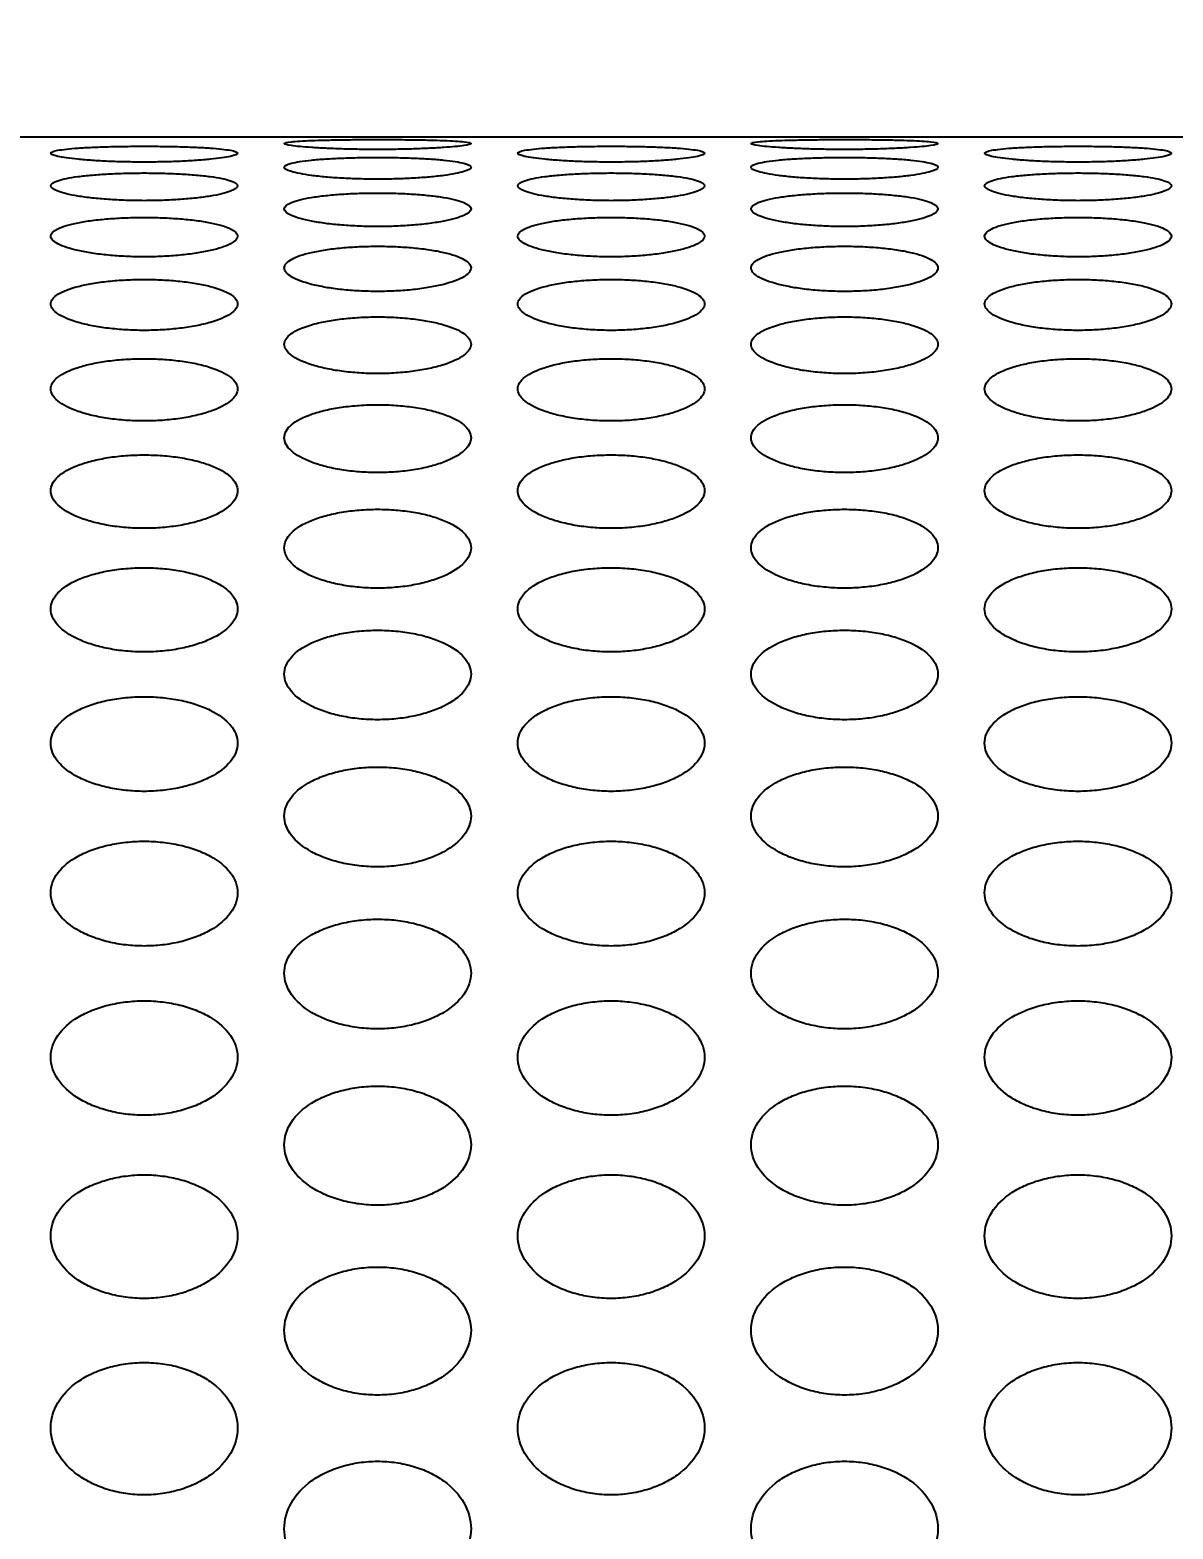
# Model space of a CAD drawing. Header units: millimetres. Extents: x 324 to 7054, y -67 to 2159.
# Drawn here: x 1625.1 to 1674.1, y 1643.4 to 1707.6 of the extents above; entities that cross this region are included whole.
import ezdxf

# ---------------------------------------------------------------- set-up
doc = ezdxf.new("R2010")
doc.units = ezdxf.units.MM
doc.header["$LTSCALE"] = 153.67
doc.header["$PDMODE"] = 3
doc.header["$PDSIZE"] = 8
doc.layers.get('0').update_dxf_attribs({"linetype": 'CONTINUOUS'})
doc.layers.get('Defpoints').update_dxf_attribs({"linetype": 'CONTINUOUS'})
doc.layers.add('02___PRT_ALL_AXES', color=7, linetype='CONTINUOUS')
doc.styles.get("Standard").update_dxf_attribs({"font": 'times.ttf'})
doc.dimstyles.new('DIMSTYLE_1', dxfattribs={"dimtxt": 17.5, "dimasz": 17.5, "dimexe": 1.5, "dimexo": 1, "dimgap": 0.875, "dimtad": 1, "dimdsep": 46, "dimtxsty": 'Standard', "dimblk": '_FILLED', "dimblk1": '_FILLED', "dimblk2": '_FILLED', "dimcen": 0.09, "dimazin": 2, "dimtp": 0.01, "dimtm": 0.01, "dimtfac": 1, "dimtofl": 0, "dimtmove": 0, "dimatfit": 3, "dimldrblk": '_FILLED', "dimfxl": 1, "dimtolj": 1, "dimarcsym": 0})

# ---------------------------------------------------------------- blocks, each defined once
blk = doc.blocks.new('_FILLED')
at = {"color": 0, "linetype": 'ByBlock'}
blk.add_solid([(0, 0), (-1, 0.2143), (-1, -0.2143)], dxfattribs=at)
blk = doc.blocks.new('*D120')
at = {"color": 0, "linetype": 'Continuous', "lineweight": -2}
for p, q in [((1369.035, 1676.977), (1369.035, 1766.5)), ((2043.035, 1646.977), (2043.035, 1766.5)), ((1386.535, 1765), (2025.535, 1765))]:
    blk.add_line(p, q, dxfattribs=at)
at = {"layer": 'Defpoints', "color": 0}
for p in [(2043.035, 1765), (1369.035, 1675.977), (2043.035, 1645.977)]:
    blk.add_point(p, dxfattribs=at)
at = {"color": 0, "linetype": 'ByBlock', "lineweight": -2, "xscale": 17.5, "yscale": 17.5, "zscale": 17.5, "rotation": 180}
blk.add_blockref('_FILLED', (1369.035, 1765), dxfattribs=at)
at = {"color": 0, "linetype": 'ByBlock', "lineweight": -2, "xscale": 17.5, "yscale": 17.5, "zscale": 17.5}
blk.add_blockref('_FILLED', (2043.035, 1765), dxfattribs=at)
at = {"color": 0, "insert": (1725, 1789.208), "char_height": 17.5, "attachment_point": 2, "line_spacing_factor": 0.9}
blk.add_mtext('\\A1;\\A1;675', dxfattribs=at)

msp = doc.modelspace()

# ---------------------------------------------------------------- linework, layer by layer
at = {"linetype": 'Continuous'}
msp.add_line((2024.76484, 1702.97699), (1484.30467, 1702.97699), dxfattribs=at)
at = {"layer": '02___PRT_ALL_AXES', "linetype": 'Continuous'}
for points in [[(1630.03476, 1701.91575), (1629.76893, 1701.91578), (1629.24531, 1701.92129), (1628.48961, 1701.9456), (1627.79947, 1701.98394), (1626.98616, 1702.05153), (1626.24385, 1702.15941), (1625.9302, 1702.3), (1626.24394, 1702.42642), (1626.98437, 1702.5066), (1627.79615, 1702.55206), (1628.48659, 1702.5765), (1629.24381, 1702.59139), (1629.76846, 1702.5947), (1630.03476, 1702.59472)], [(1630.03476, 1702.59472), (1630.30058, 1702.5947), (1630.8242, 1702.5914), (1631.5799, 1702.57657), (1632.27004, 1702.55221), (1633.08335, 1702.50676), (1633.82566, 1702.42652), (1634.13932, 1702.29974), (1633.82557, 1702.15951), (1633.08514, 1702.05175), (1632.27336, 1701.98417), (1631.58292, 1701.94572), (1630.8257, 1701.92131), (1630.30105, 1701.91578), (1630.03476, 1701.91575)], [(1640.03476, 1702.45674), (1639.76893, 1702.45676), (1639.24531, 1702.46063), (1638.48961, 1702.47761), (1637.79947, 1702.50423), (1636.98616, 1702.55067), (1636.24385, 1702.62335), (1635.9302, 1702.71388), (1636.24394, 1702.79035), (1636.98437, 1702.83531), (1637.79615, 1702.85958), (1638.48659, 1702.87222), (1639.24381, 1702.87974), (1639.76846, 1702.88139), (1640.03476, 1702.8814)], [(1640.03476, 1702.8814), (1640.30058, 1702.88139), (1640.8242, 1702.87975), (1641.5799, 1702.87226), (1642.27004, 1702.85966), (1643.08335, 1702.8354), (1643.82566, 1702.79042), (1644.13932, 1702.71372), (1643.82557, 1702.62342), (1643.08514, 1702.55082), (1642.27336, 1702.50439), (1641.58292, 1702.47769), (1640.8257, 1702.46064), (1640.30105, 1702.45676), (1640.03476, 1702.45674)], [(1650.03476, 1701.91575), (1649.76893, 1701.91578), (1649.24531, 1701.92129), (1648.48961, 1701.9456), (1647.79947, 1701.98394), (1646.98616, 1702.05153), (1646.24385, 1702.15941), (1645.9302, 1702.3), (1646.24394, 1702.42642), (1646.98437, 1702.5066), (1647.79615, 1702.55206), (1648.48659, 1702.5765), (1649.24381, 1702.59139), (1649.76846, 1702.5947), (1650.03476, 1702.59472)], [(1650.03476, 1702.59472), (1650.30058, 1702.5947), (1650.8242, 1702.5914), (1651.5799, 1702.57657), (1652.27004, 1702.55221), (1653.08335, 1702.50676), (1653.82566, 1702.42652), (1654.13932, 1702.29974), (1653.82557, 1702.15951), (1653.08514, 1702.05175), (1652.27336, 1701.98417), (1651.58292, 1701.94572), (1650.8257, 1701.92131), (1650.30105, 1701.91578), (1650.03476, 1701.91575)], [(1660.03476, 1702.45674), (1659.76893, 1702.45676), (1659.24531, 1702.46063), (1658.48961, 1702.47761), (1657.79947, 1702.50423), (1656.98616, 1702.55067), (1656.24385, 1702.62335), (1655.9302, 1702.71388), (1656.24394, 1702.79035), (1656.98437, 1702.83531), (1657.79615, 1702.85958), (1658.48659, 1702.87222), (1659.24381, 1702.87974), (1659.76846, 1702.88139), (1660.03476, 1702.8814)], [(1660.03476, 1702.8814), (1660.30058, 1702.88139), (1660.8242, 1702.87975), (1661.5799, 1702.87226), (1662.27004, 1702.85966), (1663.08335, 1702.8354), (1663.82566, 1702.79042), (1664.13932, 1702.71372), (1663.82557, 1702.62342), (1663.08514, 1702.55082), (1662.27336, 1702.50439), (1661.58292, 1702.47769), (1660.8257, 1702.46064), (1660.30105, 1702.45676), (1660.03476, 1702.45674)], [(1670.03476, 1701.91575), (1669.76893, 1701.91578), (1669.24531, 1701.92129), (1668.48961, 1701.9456), (1667.79947, 1701.98394), (1666.98616, 1702.05153), (1666.24385, 1702.15941), (1665.9302, 1702.3), (1666.24394, 1702.42642), (1666.98437, 1702.5066), (1667.79615, 1702.55206), (1668.48659, 1702.5765), (1669.24381, 1702.59139), (1669.76846, 1702.5947), (1670.03476, 1702.59472)], [(1670.03476, 1702.59472), (1670.30058, 1702.5947), (1670.8242, 1702.5914), (1671.5799, 1702.57657), (1672.27004, 1702.55221), (1673.08335, 1702.50676), (1673.82566, 1702.42652), (1674.13932, 1702.29974), (1673.82557, 1702.15951), (1673.08514, 1702.05175), (1672.27336, 1701.98417), (1671.58292, 1701.94572), (1670.8257, 1701.92131), (1670.30105, 1701.91578), (1670.03476, 1701.91575)], [(1640.03476, 1701.18463), (1639.76893, 1701.18468), (1639.24531, 1701.19183), (1638.48961, 1701.22343), (1637.79947, 1701.27346), (1636.98616, 1701.36213), (1636.24385, 1701.5051), (1635.9302, 1701.6956), (1636.24394, 1701.87185), (1636.98437, 1701.98718), (1637.79615, 1702.05379), (1638.48659, 1702.08999), (1639.24381, 1702.11224), (1639.76846, 1702.1172), (1640.03476, 1702.11723)], [(1640.03476, 1702.11723), (1640.30058, 1702.1172), (1640.8242, 1702.11226), (1641.5799, 1702.0901), (1642.27004, 1702.05401), (1643.08335, 1701.98741), (1643.82566, 1701.87199), (1644.13932, 1701.69525), (1643.82557, 1701.50524), (1643.08514, 1701.36242), (1642.27336, 1701.27376), (1641.58292, 1701.22359), (1640.8257, 1701.19186), (1640.30105, 1701.18468), (1640.03476, 1701.18463)], [(1660.03476, 1701.18463), (1659.76893, 1701.18468), (1659.24531, 1701.19183), (1658.48961, 1701.22343), (1657.79947, 1701.27346), (1656.98616, 1701.36213), (1656.24385, 1701.5051), (1655.9302, 1701.6956), (1656.24394, 1701.87185), (1656.98437, 1701.98718), (1657.79615, 1702.05379), (1658.48659, 1702.08999), (1659.24381, 1702.11224), (1659.76846, 1702.1172), (1660.03476, 1702.11723)], [(1660.03476, 1702.11723), (1660.30058, 1702.1172), (1660.8242, 1702.11226), (1661.5799, 1702.0901), (1662.27004, 1702.05401), (1663.08335, 1701.98741), (1663.82566, 1701.87199), (1664.13932, 1701.69525), (1663.82557, 1701.50524), (1663.08514, 1701.36242), (1662.27336, 1701.27376), (1661.58292, 1701.22359), (1660.8257, 1701.19186), (1660.30105, 1701.18468), (1660.03476, 1701.18463)], [(1630.03476, 1700.26413), (1629.76893, 1700.26419), (1629.24531, 1700.27297), (1628.48961, 1700.31183), (1627.79947, 1700.3735), (1626.98616, 1700.48316), (1626.24385, 1700.66108), (1625.9302, 1700.90131), (1626.24394, 1701.1272), (1626.98437, 1701.27756), (1627.79615, 1701.36526), (1628.48659, 1701.41319), (1629.24381, 1701.44277), (1629.76846, 1701.44938), (1630.03476, 1701.44942)], [(1630.03476, 1701.44942), (1630.30058, 1701.44938), (1630.8242, 1701.44279), (1631.5799, 1701.41334), (1632.27004, 1701.36555), (1633.08335, 1701.27786), (1633.82566, 1701.12738), (1634.13932, 1700.90086), (1633.82557, 1700.66126), (1633.08514, 1700.48353), (1632.27336, 1700.37387), (1631.58292, 1700.31202), (1630.8257, 1700.273), (1630.30105, 1700.26419), (1630.03476, 1700.26413)], [(1650.03476, 1700.26413), (1649.76893, 1700.26419), (1649.24531, 1700.27297), (1648.48961, 1700.31183), (1647.79947, 1700.3735), (1646.98616, 1700.48316), (1646.24385, 1700.66108), (1645.9302, 1700.90131), (1646.24394, 1701.1272), (1646.98437, 1701.27756), (1647.79615, 1701.36526), (1648.48659, 1701.41319), (1649.24381, 1701.44277), (1649.76846, 1701.44938), (1650.03476, 1701.44942)], [(1650.03476, 1701.44942), (1650.30058, 1701.44938), (1650.8242, 1701.44279), (1651.5799, 1701.41334), (1652.27004, 1701.36555), (1653.08335, 1701.27786), (1653.82566, 1701.12738), (1654.13932, 1700.90086), (1653.82557, 1700.66126), (1653.08514, 1700.48353), (1652.27336, 1700.37387), (1651.58292, 1700.31202), (1650.8257, 1700.273), (1650.30105, 1700.26419), (1650.03476, 1700.26413)], [(1670.03476, 1700.26413), (1669.76893, 1700.26419), (1669.24531, 1700.27297), (1668.48961, 1700.31183), (1667.79947, 1700.3735), (1666.98616, 1700.48316), (1666.24385, 1700.66108), (1665.9302, 1700.90131), (1666.24394, 1701.1272), (1666.98437, 1701.27756), (1667.79615, 1701.36526), (1668.48659, 1701.41319), (1669.24381, 1701.44277), (1669.76846, 1701.44938), (1670.03476, 1701.44942)], [(1670.03476, 1701.44942), (1670.30058, 1701.44938), (1670.8242, 1701.44279), (1671.5799, 1701.41334), (1672.27004, 1701.36555), (1673.08335, 1701.27786), (1673.82566, 1701.12738), (1674.13932, 1700.90086), (1673.82557, 1700.66126), (1673.08514, 1700.48353), (1672.27336, 1700.37387), (1671.58292, 1700.31202), (1670.8257, 1700.273), (1670.30105, 1700.26419), (1670.03476, 1700.26413)], [(1640.03476, 1699.15515), (1639.76893, 1699.15522), (1639.24531, 1699.16563), (1638.48961, 1699.21171), (1637.79947, 1699.28496), (1636.98616, 1699.4155), (1636.24385, 1699.62819), (1635.9302, 1699.9179), (1636.24394, 1700.19322), (1636.98437, 1700.37846), (1637.79615, 1700.48715), (1638.48659, 1700.54677), (1639.24381, 1700.58365), (1639.76846, 1700.5919), (1640.03476, 1700.59195)], [(1640.03476, 1700.59195), (1640.30058, 1700.5919), (1640.8242, 1700.58368), (1641.5799, 1700.54695), (1642.27004, 1700.48751), (1643.08335, 1700.37883), (1643.82566, 1700.19344), (1644.13932, 1699.91736), (1643.82557, 1699.62841), (1643.08514, 1699.41594), (1642.27336, 1699.2854), (1641.58292, 1699.21194), (1640.8257, 1699.16567), (1640.30105, 1699.15522), (1640.03476, 1699.15515)], [(1660.03476, 1699.15515), (1659.76893, 1699.15522), (1659.24531, 1699.16563), (1658.48961, 1699.21171), (1657.79947, 1699.28496), (1656.98616, 1699.4155), (1656.24385, 1699.62819), (1655.9302, 1699.9179), (1656.24394, 1700.19322), (1656.98437, 1700.37846), (1657.79615, 1700.48715), (1658.48659, 1700.54677), (1659.24381, 1700.58365), (1659.76846, 1700.5919), (1660.03476, 1700.59195)], [(1660.03476, 1700.59195), (1660.30058, 1700.5919), (1660.8242, 1700.58368), (1661.5799, 1700.54695), (1662.27004, 1700.48751), (1663.08335, 1700.37883), (1663.82566, 1700.19344), (1664.13932, 1699.91736), (1663.82557, 1699.62841), (1663.08514, 1699.41594), (1662.27336, 1699.2854), (1661.58292, 1699.21194), (1660.8257, 1699.16567), (1660.30105, 1699.15522), (1660.03476, 1699.15515)], [(1630.03476, 1697.85882), (1629.76893, 1697.8589), (1629.24531, 1697.87092), (1628.48961, 1697.92418), (1627.79947, 1698.00893), (1626.98616, 1698.16022), (1626.24385, 1698.40747), (1625.9302, 1698.74637), (1626.24394, 1699.07084), (1626.98437, 1699.29078), (1627.79615, 1699.42035), (1628.48659, 1699.49159), (1629.24381, 1699.53574), (1629.76846, 1699.54562), (1630.03476, 1699.54569)], [(1630.03476, 1699.54569), (1630.30058, 1699.54562), (1630.8242, 1699.53578), (1631.5799, 1699.49181), (1632.27004, 1699.42078), (1633.08335, 1699.29122), (1633.82566, 1699.0711), (1634.13932, 1698.74574), (1633.82557, 1698.40773), (1633.08514, 1698.16073), (1632.27336, 1698.00945), (1631.58292, 1697.92445), (1630.8257, 1697.87096), (1630.30105, 1697.8589), (1630.03476, 1697.85882)], [(1650.03476, 1697.85882), (1649.76893, 1697.8589), (1649.24531, 1697.87092), (1648.48961, 1697.92418), (1647.79947, 1698.00893), (1646.98616, 1698.16022), (1646.24385, 1698.40747), (1645.9302, 1698.74637), (1646.24394, 1699.07084), (1646.98437, 1699.29078), (1647.79615, 1699.42035), (1648.48659, 1699.49159), (1649.24381, 1699.53574), (1649.76846, 1699.54562), (1650.03476, 1699.54569)], [(1650.03476, 1699.54569), (1650.30058, 1699.54562), (1650.8242, 1699.53578), (1651.5799, 1699.49181), (1652.27004, 1699.42078), (1653.08335, 1699.29122), (1653.82566, 1699.0711), (1654.13932, 1698.74574), (1653.82557, 1698.40773), (1653.08514, 1698.16073), (1652.27336, 1698.00945), (1651.58292, 1697.92445), (1650.8257, 1697.87096), (1650.30105, 1697.8589), (1650.03476, 1697.85882)], [(1670.03476, 1697.85882), (1669.76893, 1697.8589), (1669.24531, 1697.87092), (1668.48961, 1697.92418), (1667.79947, 1698.00893), (1666.98616, 1698.16022), (1666.24385, 1698.40747), (1665.9302, 1698.74637), (1666.24394, 1699.07084), (1666.98437, 1699.29078), (1667.79615, 1699.42035), (1668.48659, 1699.49159), (1669.24381, 1699.53574), (1669.76846, 1699.54562), (1670.03476, 1699.54569)], [(1670.03476, 1699.54569), (1670.30058, 1699.54562), (1670.8242, 1699.53578), (1671.5799, 1699.49181), (1672.27004, 1699.42078), (1673.08335, 1699.29122), (1673.82566, 1699.0711), (1674.13932, 1698.74574), (1673.82557, 1698.40773), (1673.08514, 1698.16073), (1672.27336, 1698.00945), (1671.58292, 1697.92445), (1670.8257, 1697.87096), (1670.30105, 1697.8589), (1670.03476, 1697.85882)], [(1640.03476, 1696.37642), (1639.76893, 1696.37651), (1639.24531, 1696.39014), (1638.48961, 1696.45052), (1637.79947, 1696.54669), (1636.98616, 1696.71858), (1636.24385, 1697.00013), (1635.9302, 1697.38789), (1636.24394, 1697.76118), (1636.98437, 1698.01559), (1637.79615, 1698.16592), (1638.48659, 1698.24872), (1639.24381, 1698.30009), (1639.76846, 1698.3116), (1640.03476, 1698.31167)], [(1640.03476, 1698.31167), (1640.30058, 1698.31159), (1640.8242, 1698.30013), (1641.5799, 1698.24897), (1642.27004, 1698.16643), (1643.08335, 1698.01611), (1643.82566, 1697.76148), (1644.13932, 1697.38717), (1643.82557, 1697.00043), (1643.08514, 1696.71915), (1642.27336, 1696.54727), (1641.58292, 1696.45082), (1640.8257, 1696.39019), (1640.30105, 1696.37651), (1640.03476, 1696.37642)], [(1660.03476, 1696.37642), (1659.76893, 1696.37651), (1659.24531, 1696.39014), (1658.48961, 1696.45052), (1657.79947, 1696.54669), (1656.98616, 1696.71858), (1656.24385, 1697.00013), (1655.9302, 1697.38789), (1656.24394, 1697.76118), (1656.98437, 1698.01559), (1657.79615, 1698.16592), (1658.48659, 1698.24872), (1659.24381, 1698.30009), (1659.76846, 1698.3116), (1660.03476, 1698.31167)], [(1660.03476, 1698.31167), (1660.30058, 1698.31159), (1660.8242, 1698.30013), (1661.5799, 1698.24897), (1662.27004, 1698.16643), (1663.08335, 1698.01611), (1663.82566, 1697.76148), (1664.13932, 1697.38717), (1663.82557, 1697.00043), (1663.08514, 1696.71915), (1662.27336, 1696.54727), (1661.58292, 1696.45082), (1660.8257, 1696.39019), (1660.30105, 1696.37651), (1660.03476, 1696.37642)], [(1630.03476, 1694.70944), (1629.76893, 1694.70955), (1629.24531, 1694.72476), (1628.48961, 1694.79221), (1627.79947, 1694.8997), (1626.98616, 1695.09202), (1626.24385, 1695.4076), (1625.9302, 1695.84382), (1626.24394, 1696.26556), (1626.98437, 1696.55419), (1627.79615, 1696.72513), (1628.48659, 1696.81939), (1629.24381, 1696.87793), (1629.76846, 1696.89105), (1630.03476, 1696.89114)], [(1630.03476, 1696.89114), (1630.30058, 1696.89105), (1630.8242, 1696.87798), (1631.5799, 1696.81968), (1632.27004, 1696.7257), (1633.08335, 1696.55477), (1633.82566, 1696.26589), (1634.13932, 1695.84301), (1633.82557, 1695.40793), (1633.08514, 1695.09266), (1632.27336, 1694.90035), (1631.58292, 1694.79254), (1630.8257, 1694.72481), (1630.30105, 1694.70954), (1630.03476, 1694.70944)], [(1650.03476, 1694.70944), (1649.76893, 1694.70955), (1649.24531, 1694.72476), (1648.48961, 1694.79221), (1647.79947, 1694.8997), (1646.98616, 1695.09202), (1646.24385, 1695.4076), (1645.9302, 1695.84382), (1646.24394, 1696.26556), (1646.98437, 1696.55419), (1647.79615, 1696.72513), (1648.48659, 1696.81939), (1649.24381, 1696.87793), (1649.76846, 1696.89105), (1650.03476, 1696.89114)], [(1650.03476, 1696.89114), (1650.30058, 1696.89105), (1650.8242, 1696.87798), (1651.5799, 1696.81968), (1652.27004, 1696.7257), (1653.08335, 1696.55477), (1653.82566, 1696.26589), (1654.13932, 1695.84301), (1653.82557, 1695.40793), (1653.08514, 1695.09266), (1652.27336, 1694.90035), (1651.58292, 1694.79254), (1650.8257, 1694.72481), (1650.30105, 1694.70954), (1650.03476, 1694.70944)], [(1670.03476, 1694.70944), (1669.76893, 1694.70955), (1669.24531, 1694.72476), (1668.48961, 1694.79221), (1667.79947, 1694.8997), (1666.98616, 1695.09202), (1666.24385, 1695.4076), (1665.9302, 1695.84382), (1666.24394, 1696.26556), (1666.98437, 1696.55419), (1667.79615, 1696.72513), (1668.48659, 1696.81939), (1669.24381, 1696.87793), (1669.76846, 1696.89105), (1670.03476, 1696.89114)], [(1670.03476, 1696.89114), (1670.30058, 1696.89105), (1670.8242, 1696.87798), (1671.5799, 1696.81968), (1672.27004, 1696.7257), (1673.08335, 1696.55477), (1673.82566, 1696.26589), (1674.13932, 1695.84301), (1673.82557, 1695.40793), (1673.08514, 1695.09266), (1672.27336, 1694.90035), (1671.58292, 1694.79254), (1670.8257, 1694.72481), (1670.30105, 1694.70954), (1670.03476, 1694.70944)], [(1640.03476, 1692.85956), (1639.76893, 1692.85967), (1639.24531, 1692.87646), (1638.48961, 1692.9509), (1637.79947, 1693.06961), (1636.98616, 1693.28216), (1636.24385, 1693.63145), (1635.9302, 1694.11571), (1636.24394, 1694.58547), (1636.98437, 1694.90804), (1637.79615, 1695.0994), (1638.48659, 1695.20504), (1639.24381, 1695.2707), (1639.76846, 1695.28542), (1640.03476, 1695.28551)], [(1640.03476, 1695.28551), (1640.30058, 1695.28541), (1640.8242, 1695.27075), (1641.5799, 1695.20537), (1642.27004, 1695.10005), (1643.08335, 1694.90868), (1643.82566, 1694.58584), (1644.13932, 1694.1148), (1643.82557, 1693.63182), (1643.08514, 1693.28287), (1642.27336, 1693.07033), (1641.58292, 1692.95127), (1640.8257, 1692.87652), (1640.30105, 1692.85967), (1640.03476, 1692.85956)], [(1660.03476, 1692.85956), (1659.76893, 1692.85967), (1659.24531, 1692.87646), (1658.48961, 1692.9509), (1657.79947, 1693.06961), (1656.98616, 1693.28216), (1656.24385, 1693.63145), (1655.9302, 1694.11571), (1656.24394, 1694.58547), (1656.98437, 1694.90804), (1657.79615, 1695.0994), (1658.48659, 1695.20504), (1659.24381, 1695.2707), (1659.76846, 1695.28542), (1660.03476, 1695.28551)], [(1660.03476, 1695.28551), (1660.30058, 1695.28541), (1660.8242, 1695.27075), (1661.5799, 1695.20537), (1662.27004, 1695.10005), (1663.08335, 1694.90868), (1663.82566, 1694.58584), (1664.13932, 1694.1148), (1663.82557, 1693.63182), (1663.08514, 1693.28287), (1662.27336, 1693.07033), (1661.58292, 1692.95127), (1660.8257, 1692.87652), (1660.30105, 1692.85967), (1660.03476, 1692.85956)], [(1630.03476, 1690.82861), (1629.76893, 1690.82874), (1629.24531, 1690.84708), (1628.48961, 1690.92845), (1627.79947, 1691.05825), (1626.98616, 1691.29082), (1626.24385, 1691.67347), (1625.9302, 1692.20528), (1626.24394, 1692.72259), (1626.98437, 1693.07877), (1627.79615, 1693.29038), (1628.48659, 1693.40729), (1629.24381, 1693.47999), (1629.76846, 1693.49629), (1630.03476, 1693.4964)], [(1630.03476, 1693.4964), (1630.30058, 1693.49629), (1630.8242, 1693.48005), (1631.5799, 1693.40765), (1632.27004, 1693.29109), (1633.08335, 1693.07949), (1633.82566, 1692.723), (1634.13932, 1692.20428), (1633.82557, 1691.67388), (1633.08514, 1691.2916), (1632.27336, 1691.05904), (1631.58292, 1690.92885), (1630.8257, 1690.84715), (1630.30105, 1690.82873), (1630.03476, 1690.82861)], [(1650.03476, 1690.82861), (1649.76893, 1690.82874), (1649.24531, 1690.84708), (1648.48961, 1690.92845), (1647.79947, 1691.05825), (1646.98616, 1691.29082), (1646.24385, 1691.67347), (1645.9302, 1692.20528), (1646.24394, 1692.72259), (1646.98437, 1693.07877), (1647.79615, 1693.29038), (1648.48659, 1693.40729), (1649.24381, 1693.47999), (1649.76846, 1693.49629), (1650.03476, 1693.4964)], [(1650.03476, 1693.4964), (1650.30058, 1693.49629), (1650.8242, 1693.48005), (1651.5799, 1693.40765), (1652.27004, 1693.29109), (1653.08335, 1693.07949), (1653.82566, 1692.723), (1654.13932, 1692.20428), (1653.82557, 1691.67388), (1653.08514, 1691.2916), (1652.27336, 1691.05904), (1651.58292, 1690.92885), (1650.8257, 1690.84715), (1650.30105, 1690.82873), (1650.03476, 1690.82861)], [(1670.03476, 1690.82861), (1669.76893, 1690.82874), (1669.24531, 1690.84708), (1668.48961, 1690.92845), (1667.79947, 1691.05825), (1666.98616, 1691.29082), (1666.24385, 1691.67347), (1665.9302, 1692.20528), (1666.24394, 1692.72259), (1666.98437, 1693.07877), (1667.79615, 1693.29038), (1668.48659, 1693.40729), (1669.24381, 1693.47999), (1669.76846, 1693.49629), (1670.03476, 1693.4964)], [(1670.03476, 1693.4964), (1670.30058, 1693.49629), (1670.8242, 1693.48005), (1671.5799, 1693.40765), (1672.27004, 1693.29109), (1673.08335, 1693.07949), (1673.82566, 1692.723), (1674.13932, 1692.20428), (1673.82557, 1691.67388), (1673.08514, 1691.2916), (1672.27336, 1691.05904), (1671.58292, 1690.92885), (1670.8257, 1690.84715), (1670.30105, 1690.82873), (1670.03476, 1690.82861)], [(1640.03476, 1688.61864), (1639.76893, 1688.61878), (1639.24531, 1688.63866), (1638.48961, 1688.72687), (1637.79947, 1688.86764), (1636.98616, 1689.11999), (1636.24385, 1689.53563), (1635.9302, 1690.11444), (1636.24394, 1690.6788), (1636.98437, 1691.06823), (1637.79615, 1691.29987), (1638.48659, 1691.42793), (1639.24381, 1691.5076), (1639.76846, 1691.52547), (1640.03476, 1691.52559)], [(1640.03476, 1691.52559), (1640.30058, 1691.52547), (1640.8242, 1691.50767), (1641.5799, 1691.42832), (1642.27004, 1691.30064), (1643.08335, 1691.06901), (1643.82566, 1690.67924), (1644.13932, 1690.11336), (1643.82557, 1689.53607), (1643.08514, 1689.12084), (1642.27336, 1688.86849), (1641.58292, 1688.72731), (1640.8257, 1688.63873), (1640.30105, 1688.61877), (1640.03476, 1688.61864)], [(1660.03476, 1688.61864), (1659.76893, 1688.61878), (1659.24531, 1688.63866), (1658.48961, 1688.72687), (1657.79947, 1688.86764), (1656.98616, 1689.11999), (1656.24385, 1689.53563), (1655.9302, 1690.11444), (1656.24394, 1690.6788), (1656.98437, 1691.06823), (1657.79615, 1691.29987), (1658.48659, 1691.42793), (1659.24381, 1691.5076), (1659.76846, 1691.52547), (1660.03476, 1691.52559)], [(1660.03476, 1691.52559), (1660.30058, 1691.52547), (1660.8242, 1691.50767), (1661.5799, 1691.42832), (1662.27004, 1691.30064), (1663.08335, 1691.06901), (1663.82566, 1690.67924), (1664.13932, 1690.11336), (1663.82557, 1689.53607), (1663.08514, 1689.12084), (1662.27336, 1688.86849), (1661.58292, 1688.72731), (1660.8257, 1688.63873), (1660.30105, 1688.61877), (1660.03476, 1688.61864)], [(1630.03476, 1686.23186), (1629.76893, 1686.232), (1629.24531, 1686.2534), (1628.48961, 1686.34836), (1627.79947, 1686.49996), (1626.98616, 1686.77185), (1626.24385, 1687.22005), (1625.9302, 1687.84529), (1626.24394, 1688.45612), (1626.98437, 1688.87842), (1627.79615, 1689.12986), (1628.48659, 1689.26894), (1629.24381, 1689.35551), (1629.76846, 1689.37493), (1630.03476, 1689.37506)], [(1630.03476, 1689.37506), (1630.30058, 1689.37493), (1630.8242, 1689.35558), (1631.5799, 1689.26937), (1632.27004, 1689.1307), (1633.08335, 1688.87927), (1633.82566, 1688.45661), (1634.13932, 1687.84412), (1633.82557, 1687.22053), (1633.08514, 1686.77276), (1632.27336, 1686.50088), (1631.58292, 1686.34884), (1630.8257, 1686.25348), (1630.30105, 1686.232), (1630.03476, 1686.23186)], [(1650.03476, 1686.23186), (1649.76893, 1686.232), (1649.24531, 1686.2534), (1648.48961, 1686.34836), (1647.79947, 1686.49996), (1646.98616, 1686.77185), (1646.24385, 1687.22005), (1645.9302, 1687.84529), (1646.24394, 1688.45612), (1646.98437, 1688.87842), (1647.79615, 1689.12986), (1648.48659, 1689.26894), (1649.24381, 1689.35551), (1649.76846, 1689.37493), (1650.03476, 1689.37506)], [(1650.03476, 1689.37506), (1650.30058, 1689.37493), (1650.8242, 1689.35558), (1651.5799, 1689.26937), (1652.27004, 1689.1307), (1653.08335, 1688.87927), (1653.82566, 1688.45661), (1654.13932, 1687.84412), (1653.82557, 1687.22053), (1653.08514, 1686.77276), (1652.27336, 1686.50088), (1651.58292, 1686.34884), (1650.8257, 1686.25348), (1650.30105, 1686.232), (1650.03476, 1686.23186)], [(1670.03476, 1686.23186), (1669.76893, 1686.232), (1669.24531, 1686.2534), (1668.48961, 1686.34836), (1667.79947, 1686.49996), (1666.98616, 1686.77185), (1666.24385, 1687.22005), (1665.9302, 1687.84529), (1666.24394, 1688.45612), (1666.98437, 1688.87842), (1667.79615, 1689.12986), (1668.48659, 1689.26894), (1669.24381, 1689.35551), (1669.76846, 1689.37493), (1670.03476, 1689.37506)], [(1670.03476, 1689.37506), (1670.30058, 1689.37493), (1670.8242, 1689.35558), (1671.5799, 1689.26937), (1672.27004, 1689.1307), (1673.08335, 1688.87927), (1673.82566, 1688.45661), (1674.13932, 1687.84412), (1673.82557, 1687.22053), (1673.08514, 1686.77276), (1672.27336, 1686.50088), (1671.58292, 1686.34884), (1670.8257, 1686.25348), (1670.30105, 1686.232), (1670.03476, 1686.23186)], [(1640.03476, 1683.67065), (1639.76893, 1683.67081), (1639.24531, 1683.6937), (1638.48961, 1683.79532), (1637.79947, 1683.95759), (1636.98616, 1684.24874), (1636.24385, 1684.72905), (1635.9302, 1685.40011), (1636.24394, 1686.0568), (1636.98437, 1686.51153), (1637.79615, 1686.78252), (1638.48659, 1686.93249), (1639.24381, 1687.02587), (1639.76846, 1687.04682), (1640.03476, 1687.04696)], [(1640.03476, 1687.04696), (1640.30058, 1687.04682), (1640.8242, 1687.02594), (1641.5799, 1686.93296), (1642.27004, 1686.78343), (1643.08335, 1686.51245), (1643.82566, 1686.05732), (1644.13932, 1685.39885), (1643.82557, 1684.72957), (1643.08514, 1684.24972), (1642.27336, 1683.95857), (1641.58292, 1683.79583), (1640.8257, 1683.69379), (1640.30105, 1683.6708), (1640.03476, 1683.67065)], [(1660.03476, 1683.67065), (1659.76893, 1683.67081), (1659.24531, 1683.6937), (1658.48961, 1683.79532), (1657.79947, 1683.95759), (1656.98616, 1684.24874), (1656.24385, 1684.72905), (1655.9302, 1685.40011), (1656.24394, 1686.0568), (1656.98437, 1686.51153), (1657.79615, 1686.78252), (1658.48659, 1686.93249), (1659.24381, 1687.02587), (1659.76846, 1687.04682), (1660.03476, 1687.04696)], [(1660.03476, 1687.04696), (1660.30058, 1687.04682), (1660.8242, 1687.02594), (1661.5799, 1686.93296), (1662.27004, 1686.78343), (1663.08335, 1686.51245), (1663.82566, 1686.05732), (1664.13932, 1685.39885), (1663.82557, 1684.72957), (1663.08514, 1684.24972), (1662.27336, 1683.95857), (1661.58292, 1683.79583), (1660.8257, 1683.69379), (1660.30105, 1683.6708), (1660.03476, 1683.67065)], [(1630.03476, 1680.93759), (1629.76893, 1680.93775), (1629.24531, 1680.96212), (1628.48961, 1681.07029), (1627.79947, 1681.24307), (1626.98616, 1681.5532), (1626.24385, 1682.06514), (1625.9302, 1682.78133), (1626.24394, 1683.48323), (1626.98437, 1683.96995), (1627.79615, 1684.26021), (1628.48659, 1684.42092), (1629.24381, 1684.521), (1629.76846, 1684.54347), (1630.03476, 1684.54361)], [(1630.03476, 1684.54361), (1630.30058, 1684.54347), (1630.8242, 1684.52109), (1631.5799, 1684.42141), (1632.27004, 1684.26119), (1633.08335, 1683.97093), (1633.82566, 1683.48379), (1634.13932, 1682.77999), (1633.82557, 1682.0657), (1633.08514, 1681.55424), (1632.27336, 1681.24412), (1631.58292, 1681.07083), (1630.8257, 1680.96221), (1630.30105, 1680.93774), (1630.03476, 1680.93759)], [(1650.03476, 1680.93759), (1649.76893, 1680.93775), (1649.24531, 1680.96212), (1648.48961, 1681.07029), (1647.79947, 1681.24307), (1646.98616, 1681.5532), (1646.24385, 1682.06514), (1645.9302, 1682.78133), (1646.24394, 1683.48323), (1646.98437, 1683.96995), (1647.79615, 1684.26021), (1648.48659, 1684.42092), (1649.24381, 1684.521), (1649.76846, 1684.54347), (1650.03476, 1684.54361)], [(1650.03476, 1684.54361), (1650.30058, 1684.54347), (1650.8242, 1684.52109), (1651.5799, 1684.42141), (1652.27004, 1684.26119), (1653.08335, 1683.97093), (1653.82566, 1683.48379), (1654.13932, 1682.77999), (1653.82557, 1682.0657), (1653.08514, 1681.55424), (1652.27336, 1681.24412), (1651.58292, 1681.07083), (1650.8257, 1680.96221), (1650.30105, 1680.93774), (1650.03476, 1680.93759)], [(1670.03476, 1680.93759), (1669.76893, 1680.93775), (1669.24531, 1680.96212), (1668.48961, 1681.07029), (1667.79947, 1681.24307), (1666.98616, 1681.5532), (1666.24385, 1682.06514), (1665.9302, 1682.78133), (1666.24394, 1683.48323), (1666.98437, 1683.96995), (1667.79615, 1684.26021), (1668.48659, 1684.42092), (1669.24381, 1684.521), (1669.76846, 1684.54347), (1670.03476, 1684.54361)], [(1670.03476, 1684.54361), (1670.30058, 1684.54347), (1670.8242, 1684.52109), (1671.5799, 1684.42141), (1672.27004, 1684.26119), (1673.08335, 1683.97093), (1673.82566, 1683.48379), (1674.13932, 1682.77999), (1673.82557, 1682.0657), (1673.08514, 1681.55424), (1672.27336, 1681.24412), (1671.58292, 1681.07083), (1670.8257, 1680.96221), (1670.30105, 1680.93774), (1670.03476, 1680.93759)], [(1640.03476, 1678.03539), (1639.76893, 1678.03557), (1639.24531, 1678.06138), (1638.48961, 1678.176), (1637.79947, 1678.35912), (1636.98616, 1678.68791), (1636.24385, 1679.23098), (1635.9302, 1679.99159), (1636.24394, 1680.73798), (1636.98437, 1681.2562), (1637.79615, 1681.56545), (1638.48659, 1681.73673), (1639.24381, 1681.84343), (1639.76846, 1681.86738), (1640.03476, 1681.86754)], [(1640.03476, 1681.86754), (1640.30058, 1681.86738), (1640.8242, 1681.84352), (1641.5799, 1681.73726), (1642.27004, 1681.56649), (1643.08335, 1681.25724), (1643.82566, 1680.73858), (1644.13932, 1679.99016), (1643.82557, 1679.23157), (1643.08514, 1678.68901), (1642.27336, 1678.36023), (1641.58292, 1678.17657), (1640.8257, 1678.06148), (1640.30105, 1678.03556), (1640.03476, 1678.03539)], [(1660.03476, 1678.03539), (1659.76893, 1678.03557), (1659.24531, 1678.06138), (1658.48961, 1678.176), (1657.79947, 1678.35912), (1656.98616, 1678.68791), (1656.24385, 1679.23098), (1655.9302, 1679.99159), (1656.24394, 1680.73798), (1656.98437, 1681.2562), (1657.79615, 1681.56545), (1658.48659, 1681.73673), (1659.24381, 1681.84343), (1659.76846, 1681.86738), (1660.03476, 1681.86754)], [(1660.03476, 1681.86754), (1660.30058, 1681.86738), (1660.8242, 1681.84352), (1661.5799, 1681.73726), (1662.27004, 1681.56649), (1663.08335, 1681.25724), (1663.82566, 1680.73858), (1664.13932, 1679.99016), (1663.82557, 1679.23157), (1663.08514, 1678.68901), (1662.27336, 1678.36023), (1661.58292, 1678.17657), (1660.8257, 1678.06148), (1660.30105, 1678.03556), (1660.03476, 1678.03539)], [(1630.03476, 1674.96698), (1629.76893, 1674.96716), (1629.24531, 1674.9944), (1628.48961, 1675.11536), (1627.79947, 1675.30863), (1626.98616, 1675.65575), (1626.24385, 1676.22939), (1625.9302, 1677.03366), (1626.24394, 1677.82381), (1626.98437, 1678.37301), (1627.79615, 1678.70094), (1628.48659, 1678.88262), (1629.24381, 1678.99582), (1629.76846, 1679.02124), (1630.03476, 1679.02141)], [(1630.03476, 1679.02141), (1630.30058, 1679.02124), (1630.8242, 1678.99592), (1631.5799, 1678.88318), (1632.27004, 1678.70204), (1633.08335, 1678.37411), (1633.82566, 1677.82444), (1634.13932, 1677.03215), (1633.82557, 1676.23002), (1633.08514, 1675.65691), (1632.27336, 1675.3098), (1631.58292, 1675.11596), (1630.8257, 1674.9945), (1630.30105, 1674.96716), (1630.03476, 1674.96698)], [(1650.03476, 1674.96698), (1649.76893, 1674.96716), (1649.24531, 1674.9944), (1648.48961, 1675.11536), (1647.79947, 1675.30863), (1646.98616, 1675.65575), (1646.24385, 1676.22939), (1645.9302, 1677.03366), (1646.24394, 1677.82381), (1646.98437, 1678.37301), (1647.79615, 1678.70094), (1648.48659, 1678.88262), (1649.24381, 1678.99582), (1649.76846, 1679.02124), (1650.03476, 1679.02141)], [(1650.03476, 1679.02141), (1650.30058, 1679.02124), (1650.8242, 1678.99592), (1651.5799, 1678.88318), (1652.27004, 1678.70204), (1653.08335, 1678.37411), (1653.82566, 1677.82444), (1654.13932, 1677.03215), (1653.82557, 1676.23002), (1653.08514, 1675.65691), (1652.27336, 1675.3098), (1651.58292, 1675.11596), (1650.8257, 1674.9945), (1650.30105, 1674.96716), (1650.03476, 1674.96698)], [(1670.03476, 1674.96698), (1669.76893, 1674.96716), (1669.24531, 1674.9944), (1668.48961, 1675.11536), (1667.79947, 1675.30863), (1666.98616, 1675.65575), (1666.24385, 1676.22939), (1665.9302, 1677.03366), (1666.24394, 1677.82381), (1666.98437, 1678.37301), (1667.79615, 1678.70094), (1668.48659, 1678.88262), (1669.24381, 1678.99582), (1669.76846, 1679.02124), (1670.03476, 1679.02141)], [(1670.03476, 1679.02141), (1670.30058, 1679.02124), (1670.8242, 1678.99592), (1671.5799, 1678.88318), (1672.27004, 1678.70204), (1673.08335, 1678.37411), (1673.82566, 1677.82444), (1674.13932, 1677.03215), (1673.82557, 1676.23002), (1673.08514, 1675.65691), (1672.27336, 1675.3098), (1671.58292, 1675.11596), (1670.8257, 1674.9945), (1670.30105, 1674.96716), (1670.03476, 1674.96698)], [(1640.03476, 1671.73542), (1639.76893, 1671.73561), (1639.24531, 1671.76425), (1638.48961, 1671.89141), (1637.79947, 1672.09465), (1636.98616, 1672.45975), (1636.24385, 1673.0634), (1635.9302, 1673.91052), (1636.24394, 1674.74364), (1636.98437, 1675.32326), (1637.79615, 1675.66953), (1638.48659, 1675.86144), (1639.24381, 1675.98104), (1639.76846, 1676.00789), (1640.03476, 1676.00807)], [(1640.03476, 1676.00807), (1640.30058, 1676.00789), (1640.8242, 1675.98114), (1641.5799, 1675.86203), (1642.27004, 1675.6707), (1643.08335, 1675.32443), (1643.82566, 1674.7443), (1644.13932, 1673.90893), (1643.82557, 1673.06406), (1643.08514, 1672.46098), (1642.27336, 1672.09588), (1641.58292, 1671.89205), (1640.8257, 1671.76435), (1640.30105, 1671.73561), (1640.03476, 1671.73542)], [(1660.03476, 1671.73542), (1659.76893, 1671.73561), (1659.24531, 1671.76425), (1658.48961, 1671.89141), (1657.79947, 1672.09465), (1656.98616, 1672.45975), (1656.24385, 1673.0634), (1655.9302, 1673.91052), (1656.24394, 1674.74364), (1656.98437, 1675.32326), (1657.79615, 1675.66953), (1658.48659, 1675.86144), (1659.24381, 1675.98104), (1659.76846, 1676.00789), (1660.03476, 1676.00807)], [(1660.03476, 1676.00807), (1660.30058, 1676.00789), (1660.8242, 1675.98114), (1661.5799, 1675.86203), (1662.27004, 1675.6707), (1663.08335, 1675.32443), (1663.82566, 1674.7443), (1664.13932, 1673.90893), (1663.82557, 1673.06406), (1663.08514, 1672.46098), (1662.27336, 1672.09588), (1661.58292, 1671.89205), (1660.8257, 1671.76435), (1660.30105, 1671.73561), (1660.03476, 1671.73542)], [(1630.03476, 1668.34394), (1629.76893, 1668.34415), (1629.24531, 1668.37415), (1628.48961, 1668.5074), (1627.79947, 1668.72039), (1626.98616, 1669.10312), (1626.24385, 1669.73616), (1625.9302, 1670.62529), (1626.24394, 1671.50053), (1626.98437, 1672.11001), (1627.79615, 1672.47428), (1628.48659, 1672.67621), (1629.24381, 1672.80209), (1629.76846, 1672.83035), (1630.03476, 1672.83054)], [(1630.03476, 1672.83054), (1630.30058, 1672.83035), (1630.8242, 1672.80219), (1631.5799, 1672.67684), (1632.27004, 1672.47551), (1633.08335, 1672.11123), (1633.82566, 1671.50123), (1634.13932, 1670.62361), (1633.82557, 1669.73685), (1633.08514, 1669.1044), (1632.27336, 1668.72168), (1631.58292, 1668.50806), (1630.8257, 1668.37426), (1630.30105, 1668.34414), (1630.03476, 1668.34394)], [(1650.03476, 1668.34394), (1649.76893, 1668.34415), (1649.24531, 1668.37415), (1648.48961, 1668.5074), (1647.79947, 1668.72039), (1646.98616, 1669.10312), (1646.24385, 1669.73616), (1645.9302, 1670.62529), (1646.24394, 1671.50053), (1646.98437, 1672.11001), (1647.79615, 1672.47428), (1648.48659, 1672.67621), (1649.24381, 1672.80209), (1649.76846, 1672.83035), (1650.03476, 1672.83054)], [(1650.03476, 1672.83054), (1650.30058, 1672.83035), (1650.8242, 1672.80219), (1651.5799, 1672.67684), (1652.27004, 1672.47551), (1653.08335, 1672.11123), (1653.82566, 1671.50123), (1654.13932, 1670.62361), (1653.82557, 1669.73685), (1653.08514, 1669.1044), (1652.27336, 1668.72168), (1651.58292, 1668.50806), (1650.8257, 1668.37426), (1650.30105, 1668.34414), (1650.03476, 1668.34394)], [(1670.03476, 1668.34394), (1669.76893, 1668.34415), (1669.24531, 1668.37415), (1668.48961, 1668.5074), (1667.79947, 1668.72039), (1666.98616, 1669.10312), (1666.24385, 1669.73616), (1665.9302, 1670.62529), (1666.24394, 1671.50053), (1666.98437, 1672.11001), (1667.79615, 1672.47428), (1668.48659, 1672.67621), (1669.24381, 1672.80209), (1669.76846, 1672.83035), (1670.03476, 1672.83054)], [(1670.03476, 1672.83054), (1670.30058, 1672.83035), (1670.8242, 1672.80219), (1671.5799, 1672.67684), (1672.27004, 1672.47551), (1673.08335, 1672.11123), (1673.82566, 1671.50123), (1674.13932, 1670.62361), (1673.82557, 1669.73685), (1673.08514, 1669.1044), (1672.27336, 1668.72168), (1671.58292, 1668.50806), (1670.8257, 1668.37426), (1670.30105, 1668.34414), (1670.03476, 1668.34394)], [(1640.03476, 1664.79595), (1639.76893, 1664.79616), (1639.24531, 1664.8275), (1638.48961, 1664.9667), (1637.79947, 1665.18924), (1636.98616, 1665.5892), (1636.24385, 1666.25101), (1635.9302, 1667.18125), (1636.24394, 1668.09775), (1636.98437, 1668.73646), (1637.79615, 1669.11838), (1638.48659, 1669.33014), (1639.24381, 1669.46216), (1639.76846, 1669.4918), (1640.03476, 1669.492)], [(1640.03476, 1669.492), (1640.30058, 1669.4918), (1640.8242, 1669.46227), (1641.5799, 1669.33079), (1642.27004, 1669.11966), (1643.08335, 1668.73775), (1643.82566, 1668.09848), (1644.13932, 1667.1795), (1643.82557, 1666.25174), (1643.08514, 1665.59054), (1642.27336, 1665.19059), (1641.58292, 1664.9674), (1640.8257, 1664.82762), (1640.30105, 1664.79616), (1640.03476, 1664.79595)], [(1660.03476, 1664.79595), (1659.76893, 1664.79616), (1659.24531, 1664.8275), (1658.48961, 1664.9667), (1657.79947, 1665.18924), (1656.98616, 1665.5892), (1656.24385, 1666.25101), (1655.9302, 1667.18125), (1656.24394, 1668.09775), (1656.98437, 1668.73646), (1657.79615, 1669.11838), (1658.48659, 1669.33014), (1659.24381, 1669.46216), (1659.76846, 1669.4918), (1660.03476, 1669.492)], [(1660.03476, 1669.492), (1660.30058, 1669.4918), (1660.8242, 1669.46227), (1661.5799, 1669.33079), (1662.27004, 1669.11966), (1663.08335, 1668.73775), (1663.82566, 1668.09848), (1664.13932, 1667.1795), (1663.82557, 1666.25174), (1663.08514, 1665.59054), (1662.27336, 1665.19059), (1661.58292, 1664.9674), (1660.8257, 1664.82762), (1660.30105, 1664.79616), (1660.03476, 1664.79595)], [(1630.03476, 1661.09499), (1629.76893, 1661.09521), (1629.24531, 1661.12786), (1628.48961, 1661.27287), (1627.79947, 1661.50473), (1626.98616, 1661.92152), (1626.24385, 1662.61144), (1625.9302, 1663.58186), (1626.24394, 1664.5387), (1626.98437, 1665.20601), (1627.79615, 1665.60518), (1628.48659, 1665.82655), (1629.24381, 1665.96459), (1629.76846, 1665.99559), (1630.03476, 1665.99579)], [(1630.03476, 1665.99579), (1630.30058, 1665.99558), (1630.8242, 1665.9647), (1631.5799, 1665.82724), (1632.27004, 1665.60652), (1633.08335, 1665.20736), (1633.82566, 1664.53946), (1634.13932, 1663.58003), (1633.82557, 1662.61219), (1633.08514, 1661.92292), (1632.27336, 1661.50613), (1631.58292, 1661.27359), (1630.8257, 1661.12798), (1630.30105, 1661.0952), (1630.03476, 1661.09499)], [(1650.03476, 1661.09499), (1649.76893, 1661.09521), (1649.24531, 1661.12786), (1648.48961, 1661.27287), (1647.79947, 1661.50473), (1646.98616, 1661.92152), (1646.24385, 1662.61144), (1645.9302, 1663.58186), (1646.24394, 1664.5387), (1646.98437, 1665.20601), (1647.79615, 1665.60518), (1648.48659, 1665.82655), (1649.24381, 1665.96459), (1649.76846, 1665.99559), (1650.03476, 1665.99579)], [(1650.03476, 1665.99579), (1650.30058, 1665.99558), (1650.8242, 1665.9647), (1651.5799, 1665.82724), (1652.27004, 1665.60652), (1653.08335, 1665.20736), (1653.82566, 1664.53946), (1654.13932, 1663.58003), (1653.82557, 1662.61219), (1653.08514, 1661.92292), (1652.27336, 1661.50613), (1651.58292, 1661.27359), (1650.8257, 1661.12798), (1650.30105, 1661.0952), (1650.03476, 1661.09499)], [(1670.03476, 1661.09499), (1669.76893, 1661.09521), (1669.24531, 1661.12786), (1668.48961, 1661.27287), (1667.79947, 1661.50473), (1666.98616, 1661.92152), (1666.24385, 1662.61144), (1665.9302, 1663.58186), (1666.24394, 1664.5387), (1666.98437, 1665.20601), (1667.79615, 1665.60518), (1668.48659, 1665.82655), (1669.24381, 1665.96459), (1669.76846, 1665.99559), (1670.03476, 1665.99579)], [(1670.03476, 1665.99579), (1670.30058, 1665.99558), (1670.8242, 1665.9647), (1671.5799, 1665.82724), (1672.27004, 1665.60652), (1673.08335, 1665.20736), (1673.82566, 1664.53946), (1674.13932, 1663.58003), (1673.82557, 1662.61219), (1673.08514, 1661.92292), (1672.27336, 1661.50613), (1671.58292, 1661.27359), (1670.8257, 1661.12798), (1670.30105, 1661.0952), (1670.03476, 1661.09499)], [(1640.03476, 1657.24477), (1639.76893, 1657.24499), (1639.24531, 1657.27892), (1638.48961, 1657.42959), (1637.79947, 1657.67054), (1636.98616, 1658.10376), (1636.24385, 1658.82108), (1635.9302, 1659.83072), (1636.24394, 1660.82694), (1636.98437, 1661.52218), (1637.79615, 1661.9382), (1638.48659, 1662.16897), (1639.24381, 1662.31288), (1639.76846, 1662.3452), (1640.03476, 1662.34541)], [(1640.03476, 1662.34541), (1640.30058, 1662.3452), (1640.8242, 1662.313), (1641.5799, 1662.16968), (1642.27004, 1661.9396), (1643.08335, 1661.52358), (1643.82566, 1660.82772), (1644.13932, 1659.82882), (1643.82557, 1658.82187), (1643.08514, 1658.10521), (1642.27336, 1657.672), (1641.58292, 1657.43034), (1640.8257, 1657.27904), (1640.30105, 1657.24499), (1640.03476, 1657.24477)], [(1660.03476, 1657.24477), (1659.76893, 1657.24499), (1659.24531, 1657.27892), (1658.48961, 1657.42959), (1657.79947, 1657.67054), (1656.98616, 1658.10376), (1656.24385, 1658.82108), (1655.9302, 1659.83072), (1656.24394, 1660.82694), (1656.98437, 1661.52218), (1657.79615, 1661.9382), (1658.48659, 1662.16897), (1659.24381, 1662.31288), (1659.76846, 1662.3452), (1660.03476, 1662.34541)], [(1660.03476, 1662.34541), (1660.30058, 1662.3452), (1660.8242, 1662.313), (1661.5799, 1662.16968), (1662.27004, 1661.9396), (1663.08335, 1661.52358), (1663.82566, 1660.82772), (1664.13932, 1659.82882), (1663.82557, 1658.82187), (1663.08514, 1658.10521), (1662.27336, 1657.672), (1661.58292, 1657.43034), (1660.8257, 1657.27904), (1660.30105, 1657.24499), (1660.03476, 1657.24477)], [(1630.03476, 1653.24913), (1629.76893, 1653.24937), (1629.24531, 1653.28453), (1628.48961, 1653.44072), (1627.79947, 1653.69052), (1626.98616, 1654.13972), (1626.24385, 1654.88374), (1625.9302, 1655.93158), (1626.24394, 1656.96618), (1626.98437, 1657.68865), (1627.79615, 1658.12112), (1628.48659, 1658.36104), (1629.24381, 1658.51069), (1629.76846, 1658.5443), (1630.03476, 1658.54452)], [(1630.03476, 1658.54452), (1630.30058, 1658.5443), (1630.8242, 1658.51081), (1631.5799, 1658.36179), (1632.27004, 1658.12257), (1633.08335, 1657.69011), (1633.82566, 1656.96699), (1634.13932, 1655.9296), (1633.82557, 1654.88456), (1633.08514, 1654.14123), (1632.27336, 1653.69203), (1631.58292, 1653.4415), (1630.8257, 1653.28466), (1630.30105, 1653.24936), (1630.03476, 1653.24913)], [(1650.03476, 1653.24913), (1649.76893, 1653.24937), (1649.24531, 1653.28453), (1648.48961, 1653.44072), (1647.79947, 1653.69052), (1646.98616, 1654.13972), (1646.24385, 1654.88374), (1645.9302, 1655.93158), (1646.24394, 1656.96618), (1646.98437, 1657.68865), (1647.79615, 1658.12112), (1648.48659, 1658.36104), (1649.24381, 1658.51069), (1649.76846, 1658.5443), (1650.03476, 1658.54452)], [(1650.03476, 1658.54452), (1650.30058, 1658.5443), (1650.8242, 1658.51081), (1651.5799, 1658.36179), (1652.27004, 1658.12257), (1653.08335, 1657.69011), (1653.82566, 1656.96699), (1654.13932, 1655.9296), (1653.82557, 1654.88456), (1653.08514, 1654.14123), (1652.27336, 1653.69203), (1651.58292, 1653.4415), (1650.8257, 1653.28466), (1650.30105, 1653.24936), (1650.03476, 1653.24913)], [(1670.03476, 1653.24913), (1669.76893, 1653.24937), (1669.24531, 1653.28453), (1668.48961, 1653.44072), (1667.79947, 1653.69052), (1666.98616, 1654.13972), (1666.24385, 1654.88374), (1665.9302, 1655.93158), (1666.24394, 1656.96618), (1666.98437, 1657.68865), (1667.79615, 1658.12112), (1668.48659, 1658.36104), (1669.24381, 1658.51069), (1669.76846, 1658.5443), (1670.03476, 1658.54452)], [(1670.03476, 1658.54452), (1670.30058, 1658.5443), (1670.8242, 1658.51081), (1671.5799, 1658.36179), (1672.27004, 1658.12257), (1673.08335, 1657.69011), (1673.82566, 1656.96699), (1674.13932, 1655.9296), (1673.82557, 1654.88456), (1673.08514, 1654.14123), (1672.27336, 1653.69203), (1671.58292, 1653.4415), (1670.8257, 1653.28466), (1670.30105, 1653.24936), (1670.03476, 1653.24913)], [(1640.03476, 1649.11209), (1639.76893, 1649.11233), (1639.24531, 1649.1487), (1638.48961, 1649.31025), (1637.79947, 1649.56865), (1636.98616, 1650.03338), (1636.24385, 1650.80336), (1635.9302, 1651.88835), (1636.24394, 1652.96029), (1636.98437, 1653.70928), (1637.79615, 1654.15775), (1638.48659, 1654.4066), (1639.24381, 1654.56183), (1639.76846, 1654.5967), (1640.03476, 1654.59692)], [(1640.03476, 1654.59692), (1640.30058, 1654.59669), (1640.8242, 1654.56195), (1641.5799, 1654.40737), (1642.27004, 1654.15925), (1643.08335, 1653.71079), (1643.82566, 1652.96114), (1644.13932, 1651.8863), (1643.82557, 1650.8042), (1643.08514, 1650.03494), (1642.27336, 1649.57021), (1641.58292, 1649.31106), (1640.8257, 1649.14884), (1640.30105, 1649.11233), (1640.03476, 1649.11209)], [(1660.03476, 1649.11209), (1659.76893, 1649.11233), (1659.24531, 1649.1487), (1658.48961, 1649.31025), (1657.79947, 1649.56865), (1656.98616, 1650.03338), (1656.24385, 1650.80336), (1655.9302, 1651.88835), (1656.24394, 1652.96029), (1656.98437, 1653.70928), (1657.79615, 1654.15775), (1658.48659, 1654.4066), (1659.24381, 1654.56183), (1659.76846, 1654.5967), (1660.03476, 1654.59692)], [(1660.03476, 1654.59692), (1660.30058, 1654.59669), (1660.8242, 1654.56195), (1661.5799, 1654.40737), (1662.27004, 1654.15925), (1663.08335, 1653.71079), (1663.82566, 1652.96114), (1664.13932, 1651.8863), (1663.82557, 1650.8042), (1663.08514, 1650.03494), (1662.27336, 1649.57021), (1661.58292, 1649.31106), (1660.8257, 1649.14884), (1660.30105, 1649.11233), (1660.03476, 1649.11209)], [(1630.03476, 1644.83778), (1629.76893, 1644.83803), (1629.24531, 1644.87557), (1628.48961, 1645.04231), (1627.79947, 1645.30905), (1626.98616, 1645.78886), (1626.24385, 1646.58401), (1625.9302, 1647.70506), (1626.24394, 1648.81328), (1626.98437, 1649.58803), (1627.79615, 1650.05206), (1628.48659, 1650.30958), (1629.24381, 1650.47024), (1629.76846, 1650.50633), (1630.03476, 1650.50656)], [(1630.03476, 1650.50656), (1630.30058, 1650.50632), (1630.8242, 1650.47037), (1631.5799, 1650.31038), (1632.27004, 1650.05362), (1633.08335, 1649.5896), (1633.82566, 1648.81416), (1634.13932, 1647.70295), (1633.82557, 1646.58488), (1633.08514, 1645.79047), (1632.27336, 1645.31067), (1631.58292, 1645.04314), (1630.8257, 1644.8757), (1630.30105, 1644.83803), (1630.03476, 1644.83778)], [(1650.03476, 1644.83778), (1649.76893, 1644.83803), (1649.24531, 1644.87557), (1648.48961, 1645.04231), (1647.79947, 1645.30905), (1646.98616, 1645.78886), (1646.24385, 1646.58401), (1645.9302, 1647.70506), (1646.24394, 1648.81328), (1646.98437, 1649.58803), (1647.79615, 1650.05206), (1648.48659, 1650.30958), (1649.24381, 1650.47024), (1649.76846, 1650.50633), (1650.03476, 1650.50656)], [(1650.03476, 1650.50656), (1650.30058, 1650.50632), (1650.8242, 1650.47037), (1651.5799, 1650.31038), (1652.27004, 1650.05362), (1653.08335, 1649.5896), (1653.82566, 1648.81416), (1654.13932, 1647.70295), (1653.82557, 1646.58488), (1653.08514, 1645.79047), (1652.27336, 1645.31067), (1651.58292, 1645.04314), (1650.8257, 1644.8757), (1650.30105, 1644.83803), (1650.03476, 1644.83778)], [(1670.03476, 1644.83778), (1669.76893, 1644.83803), (1669.24531, 1644.87557), (1668.48961, 1645.04231), (1667.79947, 1645.30905), (1666.98616, 1645.78886), (1666.24385, 1646.58401), (1665.9302, 1647.70506), (1666.24394, 1648.81328), (1666.98437, 1649.58803), (1667.79615, 1650.05206), (1668.48659, 1650.30958), (1669.24381, 1650.47024), (1669.76846, 1650.50633), (1670.03476, 1650.50656)], [(1670.03476, 1650.50656), (1670.30058, 1650.50632), (1670.8242, 1650.47037), (1671.5799, 1650.31038), (1672.27004, 1650.05362), (1673.08335, 1649.5896), (1673.82566, 1648.81416), (1674.13932, 1647.70295), (1673.82557, 1646.58488), (1673.08514, 1645.79047), (1672.27336, 1645.31067), (1671.58292, 1645.04314), (1670.8257, 1644.8757), (1670.30105, 1644.83803), (1670.03476, 1644.83778)], [(1640.03476, 1640.43048), (1639.76893, 1640.43074), (1639.24531, 1640.4694), (1638.48961, 1640.64118), (1637.79947, 1640.91599), (1636.98616, 1641.41039), (1636.24385, 1642.22992), (1635.9302, 1643.38592), (1636.24394, 1644.5293), (1636.98437, 1645.32904), (1637.79615, 1645.80816), (1638.48659, 1646.0741), (1639.24381, 1646.24002), (1639.76846, 1646.2773), (1640.03476, 1646.27754)], [(1640.03476, 1646.27754), (1640.30058, 1646.27729), (1640.8242, 1646.24016), (1641.5799, 1646.07492), (1642.27004, 1645.80977), (1643.08335, 1645.33066), (1643.82566, 1644.53021), (1644.13932, 1643.38374), (1643.82557, 1642.23082), (1643.08514, 1641.41205), (1642.27336, 1640.91766), (1641.58292, 1640.64204), (1640.8257, 1640.46955), (1640.30105, 1640.43073), (1640.03476, 1640.43048)], [(1660.03476, 1640.43048), (1659.76893, 1640.43074), (1659.24531, 1640.4694), (1658.48961, 1640.64118), (1657.79947, 1640.91599), (1656.98616, 1641.41039), (1656.24385, 1642.22992), (1655.9302, 1643.38592), (1656.24394, 1644.5293), (1656.98437, 1645.32904), (1657.79615, 1645.80816), (1658.48659, 1646.0741), (1659.24381, 1646.24002), (1659.76846, 1646.2773), (1660.03476, 1646.27754)], [(1660.03476, 1646.27754), (1660.30058, 1646.27729), (1660.8242, 1646.24016), (1661.5799, 1646.07492), (1662.27004, 1645.80977), (1663.08335, 1645.33066), (1663.82566, 1644.53021), (1664.13932, 1643.38374), (1663.82557, 1642.23082), (1663.08514, 1641.41205), (1662.27336, 1640.91766), (1661.58292, 1640.64204), (1660.8257, 1640.46955), (1660.30105, 1640.43073), (1660.03476, 1640.43048)]]:
    msp.add_open_spline(points, degree=3, knots=[0, 0, 0, 0, 0.0625, 0.125, 0.1875, 0.25, 0.375, 0.5, 0.625, 0.75, 0.8125, 0.875, 0.9375, 1, 1, 1, 1], dxfattribs=at)

# ---------------------------------------------------------------- dimensions: what is measured, and where the dimension line sits
at = {"linetype": 'Continuous'}
dim = msp.add_linear_dim(base=(2043.03476, 1765), p1=(1369.03476, 1675.97699), p2=(2043.03476, 1645.97699), text='\\A1;675', dimstyle='DIMSTYLE_1', override={"dimtxsty": 'Standard'}, dxfattribs=at)
dim.commit()
dim.dimension.update_dxf_attribs({"geometry": '*D120', "text_midpoint": (1725, 1765), "dimtype": 160})

doc.saveas('drawing.dxf')
